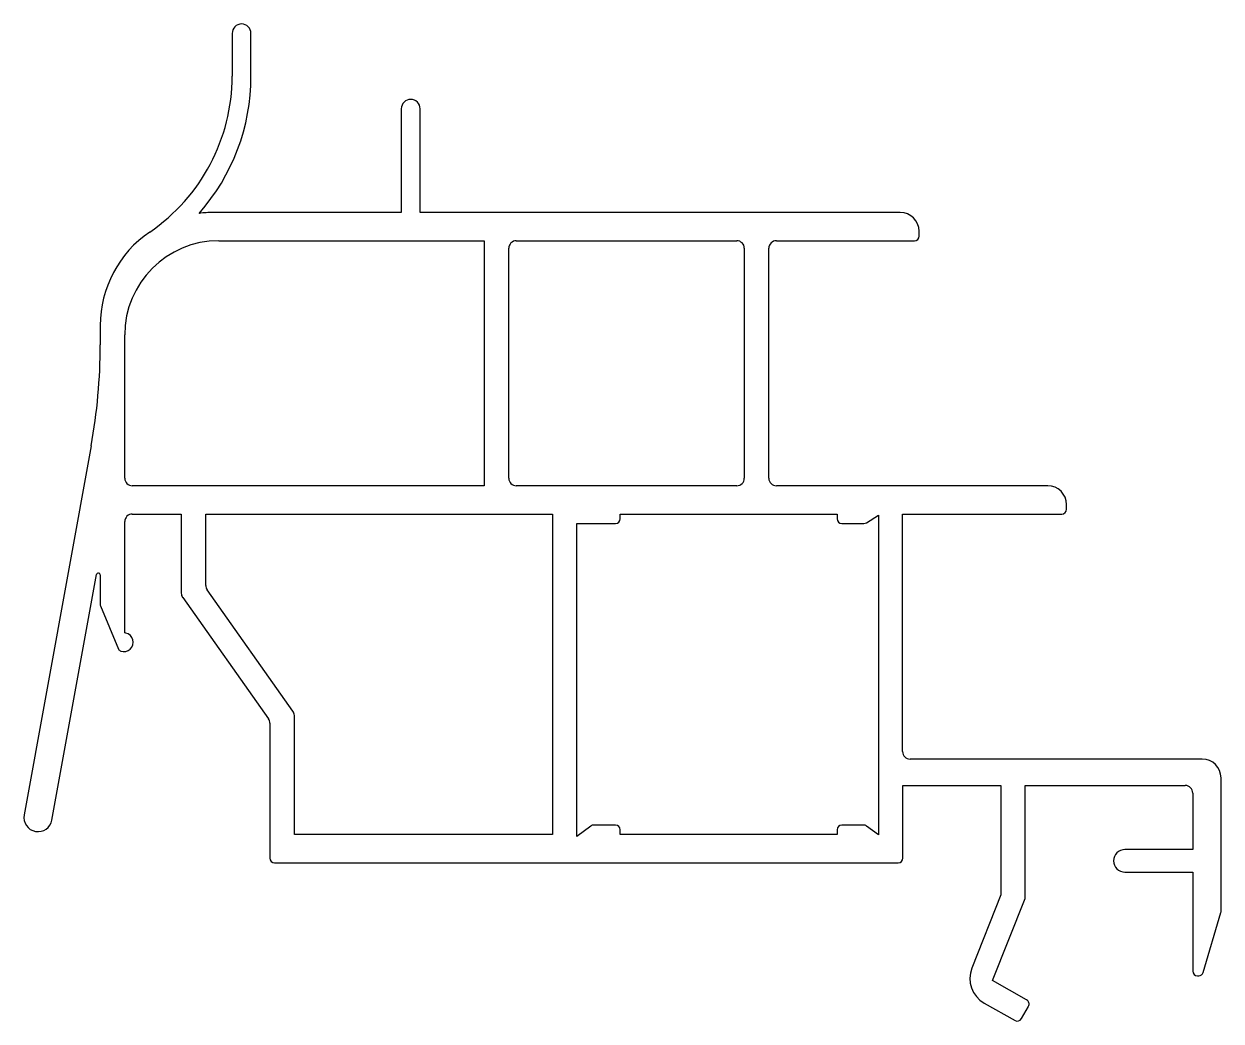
# Model space of a CAD drawing. Extents: x 1630.5 to 1694, y 1915.4 to 1968.3.
import ezdxf

# ---------------------------------------------------------------- set-up
doc = ezdxf.new("R2010")
doc.units = 0
doc.layers.get('0').update_dxf_attribs({"linetype": 'CONTINUOUS'})

msp = doc.modelspace()

# ---------------------------------------------------------------- linework, layer by layer
for p, q in [((1641.545, 1967.755), (1641.545, 1965.484)), ((1642.545, 1965.484), (1642.545, 1967.755)), ((1650.52, 1963.755), (1650.52, 1958.255)), ((1651.52, 1958.255), (1651.52, 1963.755)), ((1650.52, 1958.255), (1640.545, 1958.255)), ((1677, 1958.255), (1651.52, 1958.255)), ((1640.845, 1956.755), (1654.925, 1956.755)), ((1654.925, 1956.755), (1654.925, 1943.755)), ((1656.625, 1956.755), (1668.325, 1956.755)), ((1670.425, 1956.755), (1677.75, 1956.755)), ((1678, 1957.005), (1678, 1957.255)), ((1656.225, 1944.155), (1656.225, 1956.355)), ((1668.725, 1956.355), (1668.725, 1944.155)), ((1670.025, 1944.155), (1670.025, 1956.355)), ((1634.545, 1952.255), (1634.545, 1951.238)), ((1635.845, 1944.155), (1635.845, 1951.755)), ((1634.063, 1945.88), (1630.508, 1926.289)), ((1654.925, 1943.755), (1636.245, 1943.755)), ((1668.325, 1943.755), (1656.625, 1943.755)), ((1684.825, 1943.755), (1670.425, 1943.755)), ((1685.825, 1942.505), (1685.825, 1942.755)), ((1636.245, 1942.255), (1638.845, 1942.255)), ((1638.845, 1942.255), (1638.845, 1938.055)), ((1640.145, 1938.469), (1640.145, 1942.255)), ((1640.145, 1942.255), (1658.545, 1942.255)), ((1658.545, 1942.255), (1658.545, 1925.255)), ((1662.145, 1942.005), (1662.145, 1942.255)), ((1662.145, 1942.255), (1673.645, 1942.255)), ((1673.645, 1942.255), (1673.645, 1942.005)), ((1675.206, 1941.793), (1675.845, 1942.193)), ((1675.845, 1942.193), (1675.845, 1925.23)), ((1677.125, 1929.655), (1677.125, 1942.255)), ((1677.125, 1942.255), (1685.575, 1942.255)), ((1635.845, 1935.953), (1635.845, 1941.855)), ((1659.845, 1925.155), (1659.845, 1941.755)), ((1659.845, 1941.755), (1661.895, 1941.755)), ((1673.895, 1941.755), (1675.074, 1941.755)), ((1631.983, 1926.021), (1634.347, 1939.045)), ((1634.545, 1939.027), (1634.545, 1937.465)), ((1638.919, 1937.824), (1643.472, 1931.386)), ((1644.772, 1931.8), (1640.219, 1938.238)), ((1634.561, 1937.388), (1635.516, 1935.094)), ((1635.909, 1935.942), (1635.845, 1935.953)), ((1644.845, 1925.255), (1644.845, 1931.569)), ((1643.545, 1931.155), (1643.545, 1924.005)), ((1693.025, 1929.255), (1677.525, 1929.255)), ((1694.025, 1921.191), (1694.025, 1928.255)), ((1677.145, 1924.005), (1677.145, 1927.855)), ((1677.145, 1927.855), (1682.345, 1927.855)), ((1682.345, 1927.855), (1682.345, 1922.055)), ((1683.625, 1921.855), (1683.625, 1927.855)), ((1683.625, 1927.855), (1692.125, 1927.855)), ((1692.525, 1927.455), (1692.525, 1924.455)), ((1660.579, 1925.705), (1659.845, 1925.155)), ((1661.895, 1925.755), (1660.729, 1925.755)), ((1675.062, 1925.755), (1673.895, 1925.755)), ((1675.845, 1925.23), (1675.212, 1925.705)), ((1658.545, 1925.255), (1644.845, 1925.255)), ((1662.145, 1925.255), (1662.145, 1925.505)), ((1673.645, 1925.255), (1662.145, 1925.255)), ((1673.645, 1925.505), (1673.645, 1925.255)), ((1692.525, 1924.455), (1688.925, 1924.455)), ((1643.795, 1923.755), (1676.895, 1923.755)), ((1688.925, 1923.255), (1692.525, 1923.255)), ((1692.525, 1923.255), (1692.525, 1918.005)), ((1682.345, 1922.055), (1680.802, 1918.171)), ((1681.894, 1917.5), (1683.625, 1921.855)), ((1693.078, 1917.935), (1694.015, 1921.121)), ((1683.708, 1916.479), (1681.894, 1917.5)), ((1692.775, 1917.755), (1692.838, 1917.755)), ((1681.46, 1916.31), (1683.094, 1915.389)), ((1683.435, 1915.485), (1683.803, 1916.138))]:
    msp.add_line(p, q)
for centre, radius, start, end in [((1642.045, 1967.755), 0.5, 0, 180), ((1631.545, 1965.484), 10, 304.22887, 0), ((1631.545, 1965.484), 11, 318.59038, 360), ((1651.02, 1963.755), 0.5, 0, 180), ((1640.545, 1952.255), 6, 90, 97.18076), ((1677, 1957.255), 1, 0, 90), ((1640.545, 1952.255), 6, 124.22887, 180), ((1640.845, 1951.755), 5, 90, 180), ((1656.625, 1956.355), 0.4, 90, 180), ((1668.325, 1956.355), 0.4, 0, 90), ((1670.425, 1956.355), 0.4, 90, 180), ((1677.75, 1957.005), 0.25, 270, 0), ((1604.545, 1951.238), 30, 349.71294, 0), ((1636.245, 1944.155), 0.4, 180, 270), ((1656.625, 1944.155), 0.4, 180, 270), ((1668.325, 1944.155), 0.4, 270, 360), ((1670.425, 1944.155), 0.4, 180, 270), ((1684.825, 1942.755), 1, 0, 90), ((1636.245, 1941.855), 0.4, 90, 180), ((1685.575, 1942.505), 0.25, 270, 0), ((1661.895, 1942.005), 0.25, 270, 0), ((1673.895, 1942.005), 0.25, 180, 270), ((1675.074, 1942.005), 0.25, 270, 302.00538), ((1634.445, 1939.027), 0.1, 0, 169.71294), ((1640.545, 1938.469), 0.4, 180, 215.26889), ((1639.245, 1938.055), 0.4, 180, 215.26889), ((1634.745, 1937.465), 0.2, 180, 202.6), ((1635.795, 1935.455), 0.5, 251.50133, 76.89601), ((1635.7, 1935.171), 0.2, 202.6, 251.50133), ((1643.145, 1931.155), 0.4, 0, 35.26889), ((1644.445, 1931.569), 0.4, 0, 35.26889), ((1677.525, 1929.655), 0.4, 180, 270), ((1693.025, 1928.255), 1, 0, 90), ((1692.125, 1927.455), 0.4, 0, 90), ((1631.245, 1926.155), 0.75, 169.71294, 349.71294), ((1660.729, 1925.505), 0.25, 90, 126.8699), ((1661.895, 1925.505), 0.25, 360, 90), ((1673.895, 1925.505), 0.25, 90, 180), ((1675.062, 1925.505), 0.25, 53.1301, 90), ((1688.925, 1923.855), 0.6, 90, 270), ((1643.795, 1924.005), 0.25, 180, 270), ((1676.895, 1924.005), 0.25, 270, 0), ((1693.775, 1921.191), 0.25, 343.61046, 0), ((1682.195, 1917.617), 1.5, 158.32447, 240.62447), ((1692.775, 1918.005), 0.25, 180, 270), ((1692.838, 1918.005), 0.25, 270, 343.61046), ((1683.585, 1916.261), 0.25, 330.62447, 60.62447), ((1683.217, 1915.607), 0.25, 240.62447, 330.62447)]:
    msp.add_arc(centre, radius, start, end)

doc.saveas('drawing.dxf')
